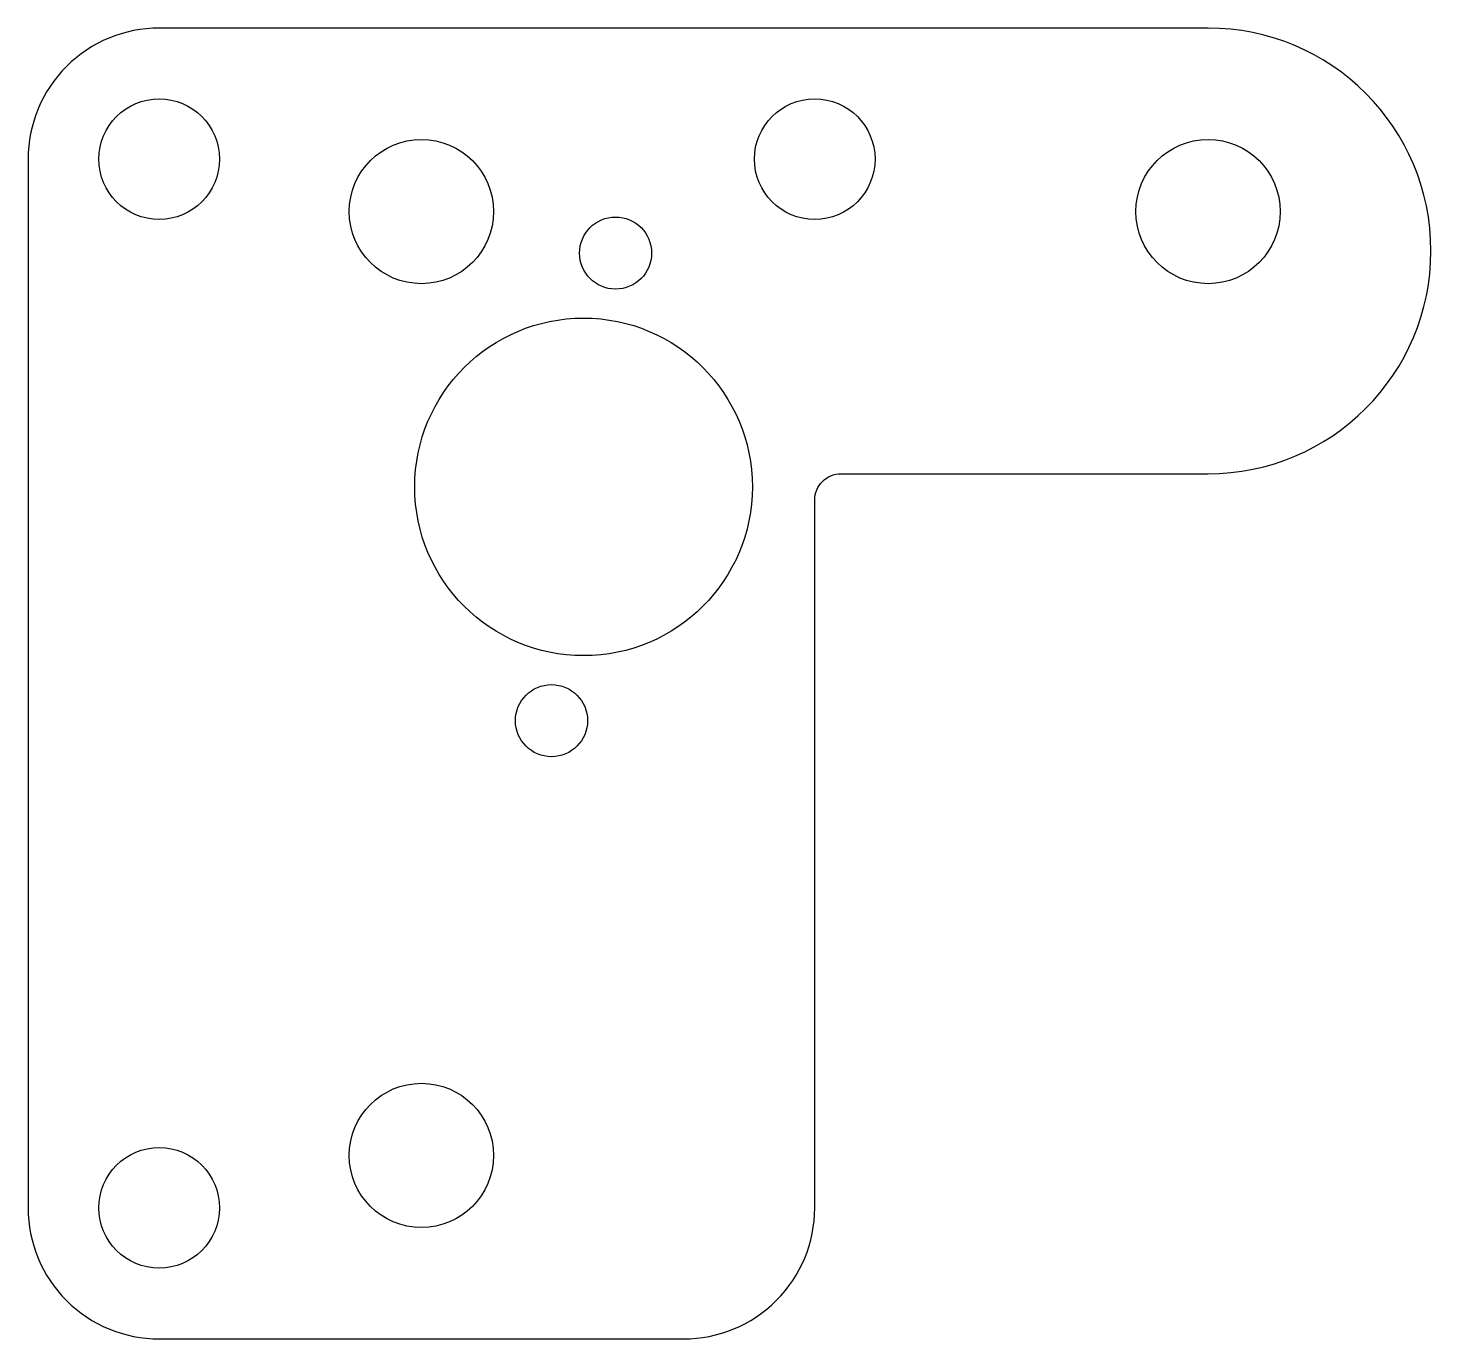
# Model space of a CAD drawing. Header units: millimetres. Extents: x -30 to 23.5, y -51 to -1.
import ezdxf

# ---------------------------------------------------------------- set-up
doc = ezdxf.new("R2010")
doc.units = ezdxf.units.MM
doc.layers.get('0').update_dxf_attribs({"linetype": 'CONTINUOUS'})

msp = doc.modelspace()

# ---------------------------------------------------------------- linework, layer by layer
msp.add_lwpolyline([(-5, -51, 0.414214), (0, -46), (0, -19, -0.414214), (1, -18), (15, -18, 1), (15, -1), (-25, -1, 0.414214), (-30, -6), (-30, -46, 0.414214), (-25, -51)], format="xyb", close=True)
for centre, radius in [((-25, -6), 2.3), ((0, -6), 2.3), ((-15, -8), 2.75), ((15, -8), 2.75), ((-7.595, -9.583), 1.375), ((-8.816, -18.5), 6.438), ((-10.038, -27.417), 1.375), ((-15, -44), 2.75), ((-25, -46), 2.3)]:
    msp.add_circle(centre, radius)

doc.saveas('drawing.dxf')
